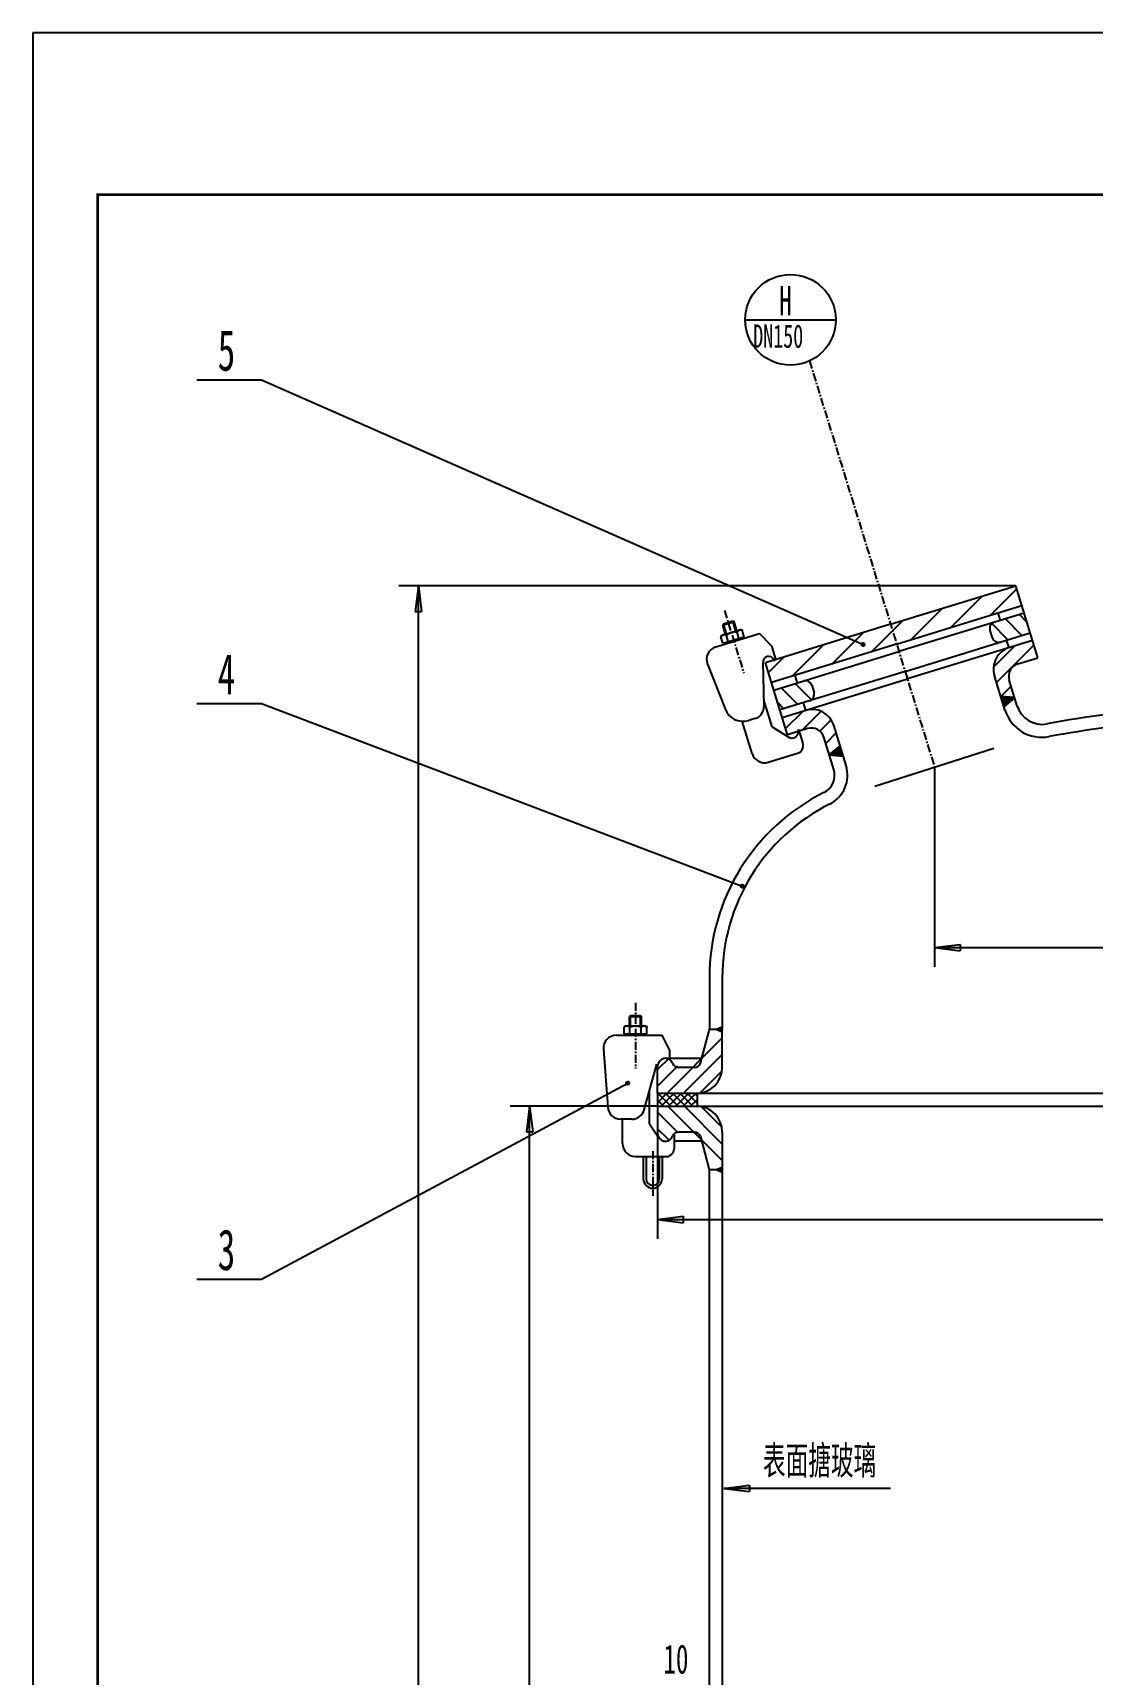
# Model space of a CAD drawing. Extents: x -841 to 590, y -221 to 620.
# Drawn here: x -4 to 159.6, y 366.4 to 619.9 of the extents above; entities that cross this region are included whole.
import ezdxf

# ---------------------------------------------------------------- set-up
doc = ezdxf.new("R2010")
doc.units = 0
doc.header["$MEASUREMENT"] = 0
doc.linetypes.add('CENTER', pattern=[2, 1.25, -0.25, 0.25, -0.25])
doc.layers.get('0').update_dxf_attribs({"linetype": 'CONTINUOUS'})
for name, color, linetype in [('1', 1, 'CONTINUOUS'), ('2', 7, 'CENTER'), ('4', 7, 'CONTINUOUS'), ('5', 7, 'CONTINUOUS'), ('K1', 4, 'CONTINUOUS')]:
    doc.layers.add(name, color=color, linetype=linetype)
doc.styles.add('HZ', font='txt', dxfattribs={"width": 0.5, "bigfont": 'hzfs'})
doc.styles.get("Standard").update_dxf_attribs({"font": 'txt', "width": 0.35})
doc.dimstyles.get("Standard").update_dxf_attribs({"dimtxt": 0.18, "dimasz": 0.18, "dimexe": 0.18, "dimexo": 0.0625, "dimgap": 0.09, "dimtad": 0, "dimtih": 1, "dimtoh": 1, "dimdec": 4, "dimzin": 0, "dimdsep": 46, "dimtxsty": 'Standard', "dimcen": 0.09, "dimadec": 0, "dimazin": 0, "dimtfac": 1, "dimtdec": 4, "dimtofl": 0, "dimtmove": 0, "dimatfit": 3, "dimfxl": 1, "dimtolj": 1, "dimtzin": 0, "dimarcsym": 0})

# ---------------------------------------------------------------- blocks, each defined once
blk = doc.blocks.new('*D12')
at = {"layer": '1'}
for p, q in [((-521.174608, 445.161168), (-521.211088, 445.197648)), ((-521.188144, 445.166686), (-521.120082, 445.234748)), ((-521.031356, 445.102769), (-521.150809, 445.222222)), ((-521.127865, 445.142112), (-520.97683, 445.293148)), ((-520.888104, 445.04437), (-521.09053, 445.246796)), ((-521.067586, 445.117539), (-520.833578, 445.351547)), ((-520.744852, 444.98597), (-521.030251, 445.27137)), ((-521.007307, 445.092965), (-520.690326, 445.409946)), ((-520.6016, 444.927571), (-520.969972, 445.295943)), ((-520.947028, 445.068391), (-520.547074, 445.468345)), ((-520.458348, 444.869172), (-520.909693, 445.320517)), ((-520.886749, 445.043817), (-520.403822, 445.526744)), ((-520.315096, 444.810773), (-520.849414, 445.345091)), ((-520.82647, 445.019243), (-520.299564, 445.54615)), ((-520.299564, 444.880093), (-520.789135, 445.369665)), ((-520.766191, 444.99467), (-520.299564, 445.461297)), ((-520.299564, 444.964946), (-520.728856, 445.394238)), ((-520.705912, 444.970096), (-520.299564, 445.376444)), ((-520.299564, 445.049799), (-520.668577, 445.418812)), ((-520.645633, 444.945522), (-520.299564, 445.291592)), ((-520.299564, 445.134652), (-520.608298, 445.443386)), ((-520.585354, 444.920948), (-520.299564, 445.206739)), ((-520.299564, 445.219504), (-520.548019, 445.46796)), ((-520.525075, 444.896375), (-520.299564, 445.121886)), ((-520.299564, 445.304357), (-520.48774, 445.492534)), ((-520.464796, 444.871801), (-520.299564, 445.037033)), ((-520.299564, 445.38921), (-520.427461, 445.517107)), ((-520.404517, 444.847227), (-520.299564, 444.95218)), ((-520.299564, 445.474063), (-520.367182, 445.541681)), ((-520.344238, 444.822653), (-520.299564, 444.867327)), ((-520.299564, 445.558916), (-520.306903, 445.566255))]:
    blk.add_line(p, q, dxfattribs=at)
blk = doc.blocks.new('*D13')
at = {"layer": '1'}
for p, q in [((-521.174608, 466.8926), (-521.211088, 466.856119)), ((-521.188144, 466.887081), (-521.120082, 466.819019)), ((-521.031356, 466.950999), (-521.150809, 466.831545)), ((-521.127865, 466.911655), (-520.97683, 466.76062)), ((-520.888104, 467.009398), (-521.09053, 466.806972)), ((-521.067586, 466.936229), (-520.833578, 466.702221)), ((-520.744852, 467.067797), (-521.030251, 466.782398)), ((-521.007307, 466.960803), (-520.690326, 466.643822)), ((-520.6016, 467.126196), (-520.969972, 466.757824)), ((-520.947028, 466.985376), (-520.547074, 466.585422)), ((-520.458348, 467.184595), (-520.909693, 466.73325)), ((-520.886749, 467.00995), (-520.403822, 466.527023)), ((-520.315096, 467.242994), (-520.849414, 466.708677)), ((-520.82647, 467.034524), (-520.299564, 466.507617)), ((-520.299564, 467.173674), (-520.789135, 466.684103)), ((-520.766191, 467.059098), (-520.299564, 466.59247)), ((-520.299564, 467.088821), (-520.728856, 466.659529)), ((-520.705912, 467.083672), (-520.299564, 466.677323)), ((-520.299564, 467.003969), (-520.668577, 466.634955)), ((-520.645633, 467.108245), (-520.299564, 466.762176)), ((-520.299564, 466.919116), (-520.608298, 466.610381)), ((-520.585354, 467.132819), (-520.299564, 466.847029)), ((-520.299564, 466.834263), (-520.548019, 466.585808)), ((-520.525075, 467.157393), (-520.299564, 466.931882)), ((-520.299564, 466.74941), (-520.48774, 466.561234)), ((-520.464796, 467.181967), (-520.299564, 467.016734)), ((-520.299564, 466.664557), (-520.427461, 466.53666)), ((-520.404517, 467.206541), (-520.299564, 467.101587)), ((-520.299564, 466.579705), (-520.367182, 466.512086)), ((-520.344238, 467.231114), (-520.299564, 467.18644)), ((-520.299564, 466.494852), (-520.306903, 466.487512))]:
    blk.add_line(p, q, dxfattribs=at)
blk = doc.blocks.new('*D14')
at = {"layer": '4'}
for p, q in [((-527.223008, 451.026884), (-530.289637, 454.093512)), ((-528.653262, 455.002722), (-520.289637, 446.639097)), ((-526.131839, 455.026884), (-520.289637, 449.184681)), ((-523.586255, 455.026884), (-520.366466, 451.807094)), ((-528.515081, 449.773372), (-530.289637, 451.547928))]:
    blk.add_line(p, q, dxfattribs=at)
blk = doc.blocks.new('*D15')
at = {"layer": '4'}
for p, q in [((-528.653262, 457.224404), (-520.289637, 465.588029)), ((-528.515081, 462.453754), (-530.289637, 460.679198)), ((-526.131839, 457.200242), (-520.289637, 463.042445)), ((-527.223008, 461.200242), (-530.289637, 458.133614)), ((-523.586255, 457.200242), (-520.366466, 460.420032))]:
    blk.add_line(p, q, dxfattribs=at)
blk = doc.blocks.new('*D16')
at = {"layer": '5'}
for p, q in [((-530.289637, 455.578116), (-528.840869, 457.026884)), ((-530.289637, 456.709487), (-529.97224, 457.026884)), ((-528.231897, 455.026884), (-530.231897, 457.026884)), ((-529.709498, 455.026884), (-527.709498, 457.026884)), ((-527.100526, 455.026884), (-529.100526, 457.026884)), ((-528.578127, 455.026884), (-526.578127, 457.026884)), ((-525.969156, 455.026884), (-527.969156, 457.026884)), ((-527.446756, 455.026884), (-525.446756, 457.026884)), ((-524.837785, 455.026884), (-526.837785, 457.026884)), ((-526.315386, 455.026884), (-524.315386, 457.026884)), ((-524.191961, 455.512431), (-525.706414, 457.026884)), ((-524.191961, 456.643802), (-524.575043, 457.026884)), ((-529.363268, 455.026884), (-530.289637, 455.953252)), ((-525.184015, 455.026884), (-524.191961, 456.018938))]:
    blk.add_line(p, q, dxfattribs=at)
blk = doc.blocks.new('*D23')
at = {"layer": '1'}
for p, q in [((-503.554842, 509.304912), (-502.470641, 510.389112)), ((-503.023234, 509.245774), (-503.410321, 509.632861)), ((-503.300313, 509.276597), (-502.058762, 510.518148)), ((-502.704989, 509.210371), (-503.253604, 509.758986)), ((-502.386743, 509.174968), (-503.096887, 509.885112)), ((-503.045785, 509.248283), (-501.992205, 510.301863)), ((-502.068498, 509.139566), (-502.94017, 510.011237)), ((-502.791257, 509.219968), (-501.925648, 510.085577)), ((-501.750252, 509.104163), (-502.783452, 510.137363)), ((-501.693085, 509.329839), (-502.626735, 510.263488)), ((-502.536729, 509.191653), (-501.859091, 509.869292)), ((-501.818815, 509.738411), (-502.470018, 510.389614)), ((-501.944544, 510.146983), (-502.313301, 510.515739)), ((-502.282201, 509.163339), (-501.792533, 509.653006)), ((-502.070273, 510.555555), (-502.156583, 510.641865)), ((-503.659725, 509.316579), (-503.723756, 509.38061)), ((-503.34148, 509.281177), (-503.567038, 509.506735)), ((-502.027673, 509.135024), (-501.725976, 509.436721)), ((-501.773145, 509.10671), (-501.659419, 509.220435))]:
    blk.add_line(p, q, dxfattribs=at)
blk = doc.blocks.new('*D24')
at = {"layer": '1'}
for p, q in [((-477.244494, 518.19516), (-477.221642, 518.315063)), ((-475.508212, 517.829025), (-477.232983, 518.157754)), ((-475.702785, 517.662509), (-477.166426, 517.941468)), ((-477.118765, 517.786588), (-477.021128, 518.298867)), ((-475.897358, 517.495993), (-477.099869, 517.725183)), ((-476.091931, 517.329477), (-477.033311, 517.508897)), ((-476.993035, 517.378016), (-476.820615, 518.282672)), ((-476.286505, 517.162961), (-476.966754, 517.292612)), ((-476.867306, 516.969444), (-476.620101, 518.266477)), ((-475.313639, 517.995541), (-476.819818, 518.282608)), ((-476.693151, 516.814953), (-476.419588, 518.250281)), ((-476.449869, 517.023154), (-476.219075, 518.234086)), ((-476.206588, 517.231355), (-476.018561, 518.217891)), ((-475.963306, 517.439555), (-475.818048, 518.201695)), ((-475.720024, 517.647756), (-475.617534, 518.1855)), ((-475.476743, 517.855957), (-475.417021, 518.169305)), ((-475.233461, 518.064158), (-475.216507, 518.153109)), ((-476.481078, 516.996445), (-476.900197, 517.076326)), ((-476.675651, 516.829929), (-476.83364, 516.860041))]:
    blk.add_line(p, q, dxfattribs=at)
blk = doc.blocks.new('*D27')
at = {"layer": '5'}
for p, q in [((-520.050001, 395.993601), (-516.080889, 396.48974)), ((-494.293552, 395.993601), (-520.050001, 395.993601)), ((-520.050001, 395.993601), (-516.080889, 395.497463)), ((-516.080889, 396.48974), (-516.080889, 395.497463))]:
    blk.add_line(p, q, dxfattribs=at)
blk = doc.blocks.new('*D30')
at = {"layer": '5'}
for p, q in [((-487.516074, 507.416923), (-487.516074, 476.537057)), ((-392.221116, 507.166225), (-392.221116, 476.537057)), ((-487.516074, 479.537057), (-483.546962, 480.033196)), ((-487.516074, 479.537057), (-392.221116, 479.537057)), ((-487.516074, 479.537057), (-483.546962, 479.040918)), ((-483.546962, 480.033196), (-483.546962, 479.040918)), ((-392.221116, 479.537057), (-396.190227, 480.033196)), ((-396.190227, 480.033196), (-396.190227, 479.040918)), ((-392.221116, 479.537057), (-396.190227, 479.040918))]:
    blk.add_line(p, q, dxfattribs=at)
at = {"layer": '5', "width": 0.63}
blk.add_text('%%C480', height=4.5, dxfattribs=at).set_placement((-444.868595, 480.537057))
blk = doc.blocks.new('*D31')
at = {"layer": '4'}
for p, q in [((-484.999081, 528.992044), (-480.162698, 533.828426)), ((-478.8705, 530.877984), (-474.815381, 534.933103)), ((-497.256243, 525.220163), (-492.419861, 530.056545)), ((-491.127662, 527.106103), (-486.29128, 531.942485)), ((-503.384824, 523.334222), (-498.548442, 528.170604)), ((-509.513405, 521.448282), (-504.677023, 526.284664)), ((-513.179544, 522.024784), (-510.805604, 524.398723))]:
    blk.add_line(p, q, dxfattribs=at)
blk = doc.blocks.new('*D32')
at = {"layer": '4'}
for p, q in [((-474.011057, 527.751172), (-476.571288, 530.311404)), ((-473.237698, 529.806241), (-474.408434, 530.976976)), ((-476.173911, 527.085599), (-478.660508, 529.572196)), ((-506.494918, 517.808626), (-509.014108, 520.327816)), ((-510.779585, 516.436439), (-511.762241, 517.419095)), ((-508.616731, 517.102012), (-511.176962, 519.662244))]:
    blk.add_line(p, q, dxfattribs=at)
blk = doc.blocks.new('*D33')
at = {"layer": '4'}
for p, q in [((-478.403261, 522.859941), (-475.130686, 526.132516)), ((-477.949292, 520.485483), (-472.153091, 526.281684)), ((-477.28372, 518.322628), (-475.683575, 519.922773)), ((-510.517254, 513.373366), (-507.816452, 516.074167)), ((-507.962566, 513.099626), (-505.022264, 516.039928)), ((-505.249504, 512.984261), (-503.495549, 514.738216)), ((-504.32448, 511.080858), (-502.724335, 512.681003))]:
    blk.add_line(p, q, dxfattribs=at)
blk = doc.blocks.new('*D34')
at = {"layer": '5'}
for p, q in [((-530.289637, 450.842374), (-530.289637, 434.531573)), ((-350.309491, 450.826884), (-350.309491, 434.531573)), ((-530.289637, 437.531573), (-526.320525, 438.027712)), ((-530.289637, 437.531573), (-350.309491, 437.531573)), ((-530.289637, 437.531573), (-526.320525, 437.035434)), ((-526.320525, 438.027712), (-526.320525, 437.035434)), ((-350.309491, 437.531573), (-354.278602, 438.027712)), ((-354.278602, 438.027712), (-354.278602, 437.035434)), ((-350.309491, 437.531573), (-354.278602, 437.035434))]:
    blk.add_line(p, q, dxfattribs=at)
at = {"layer": '5', "width": 0.63}
blk.add_text('%%C900', height=4.5, dxfattribs=at).set_placement((-445.299564, 438.531573))
blk = doc.blocks.new('*D43')
at = {"layer": '5'}
for p, q in [((-378.159631, 219.797155), (-378.159631, 247.041849)), ((-478.335239, 244.041849), (-378.159631, 244.041849)), ((-378.159631, 244.041849), (-382.128743, 244.537988)), ((-382.128743, 244.537988), (-382.128743, 243.54571)), ((-378.159631, 244.041849), (-382.128743, 243.54571))]:
    blk.add_line(p, q, dxfattribs=at)
blk = doc.blocks.new('*D44')
at = {"layer": '5'}
for p, q in [((-496.163487, 138.086202), (-496.163487, 116.298289)), ((-496.163487, 119.298289), (-492.194375, 119.794428)), ((-496.163487, 119.298289), (-406.393186, 119.298289)), ((-496.163487, 119.298289), (-492.194375, 118.80215)), ((-492.194375, 119.794428), (-492.194375, 118.80215))]:
    blk.add_line(p, q, dxfattribs=at)
at = {"layer": '5', "width": 0.63}
blk.add_text('%%C560', height=4.5, dxfattribs=at).set_placement((-441.31662, 120.298289))
blk = doc.blocks.new('*D45')
at = {"layer": '5'}
for p, q in [((-530.289637, 455.026884), (-553.041571, 455.026884)), ((-550.041571, 455.026884), (-550.53771, 451.057772)), ((-550.041571, 138.086202), (-550.041571, 455.026884)), ((-550.041571, 455.026884), (-549.545432, 451.057772)), ((-550.53771, 451.057772), (-549.545432, 451.057772))]:
    blk.add_line(p, q, dxfattribs=at)
blk = doc.blocks.new('*D46')
at = {"layer": '5'}
for p, q in [((-474.967418, 535.427163), (-570.23349, 535.427163)), ((-567.23349, 535.427163), (-567.729629, 531.458051)), ((-567.23349, 138.086202), (-567.23349, 535.427163)), ((-567.23349, 535.427163), (-566.737351, 531.458051)), ((-567.729629, 531.458051), (-566.737351, 531.458051))]:
    blk.add_line(p, q, dxfattribs=at)
blk = doc.blocks.new('*D47')
at = {"layer": '5'}
for p, q in [((-569.671715, 331.908914), (-569.665746, 331.903794)), ((-569.665746, 331.903794), (-569.623965, 331.867959)), ((-569.623965, 331.867959), (-569.51056, 331.77069)), ((-569.51056, 331.77069), (-569.289719, 331.581273)), ((-569.289719, 331.581273), (-568.954269, 331.28022)), ((-568.954269, 331.28022), (-568.611601, 330.892964)), ((-568.448724, 330.006484), (-568.845347, 329.573767)), ((-568.611601, 330.892964), (-568.397743, 330.456165)), ((-568.397743, 330.456165), (-568.448724, 330.006484)), ((-570.487041, 328.375831), (-570.587282, 328.000039)), ((-570.587282, 328.000039), (-570.432875, 327.652417)), ((-570.059844, 328.762686), (-570.487041, 328.375831)), ((-570.432875, 327.652417), (-570.149657, 327.354336)), ((-570.149657, 327.354336), (-569.863467, 327.127173)), ((-569.4475, 329.160583), (-570.059844, 328.762686)), ((-569.863467, 327.127173), (-569.67405, 326.984891)), ((-568.845347, 329.573767), (-569.4475, 329.160583)), ((-569.67405, 326.984891), (-569.535827, 326.881065)), ((-569.576782, 326.911828), (-569.540946, 326.88491))]:
    blk.add_line(p, q, dxfattribs=at)

msp = doc.modelspace()

# ---------------------------------------------------------------- linework, layer by layer
for p, q in [((-3.97165, 619.92756), (-3.97165, -221.07244)), ((590.02835, 619.92756), (-3.97165, 619.92756)), ((103.17089, 527.07923), (102.69249, 528.6343)), ((104.6152, 527.52356), (104.1368, 529.07862)), ((88.34799, 466.51777), (88.34799, 468.14476)), ((89.85911, 466.51777), (89.85911, 468.14476))]:
    msp.add_line(p, q)
at = {"layer": '1'}
for p, q in [((128.49399, 528.57275), (147.83104, 534.52331)), ((151.25325, 523.40245), (147.83104, 534.52331)), ((129.43516, 525.51429), (148.77222, 531.46485)), ((149.13038, 530.30096), (129.79333, 524.35039)), ((145.43499, 529.28683), (145.11664, 530.32135)), ((102.31775, 526.81678), (105.46833, 527.78602)), ((102.59249, 528.44543), (104.32566, 528.97863)), ((102.69249, 528.6343), (102.59249, 528.44543)), ((103.02646, 527.0348), (102.59249, 528.44543)), ((102.69249, 528.6343), (104.1368, 529.07862)), ((104.1368, 529.07862), (104.32566, 528.97863)), ((104.75963, 527.568), (104.32566, 528.97863)), ((105.46833, 527.78602), (105.59415, 527.64686)), ((105.89962, 526.6539), (105.59415, 527.64686)), ((128.49399, 528.57275), (109.15694, 522.62218)), ((143.84974, 527.62967), (144.20268, 526.48275)), ((101.49176, 525.06072), (108.229, 527.13336)), ((102.31775, 526.81678), (102.29191, 526.63096)), ((102.59739, 525.638), (102.29191, 526.63096)), ((102.59739, 525.638), (105.89962, 526.6539)), ((102.88068, 525.488), (102.81404, 525.70465)), ((105.74962, 526.37061), (102.88068, 525.488)), ((103.42295, 525.89198), (103.13413, 526.83078)), ((105.07406, 526.39993), (104.78525, 527.33873)), ((105.68297, 526.58725), (105.74962, 526.37061)), ((110.08691, 525.23054), (108.229, 527.13336)), ((110.0882, 525.22922), (110.71076, 523.20554)), ((129.43516, 525.51429), (110.09811, 519.56372)), ((130.7345, 521.29193), (150.07156, 527.2425)), ((150.42972, 526.0786), (131.09267, 520.12803)), ((146.73433, 525.06448), (146.41598, 526.09899)), ((100.21698, 522.42131), (102.92507, 515.4899)), ((108.95151, 515.96094), (108.79706, 522.62514)), ((112.57915, 511.50131), (109.15694, 522.62218)), ((110.45628, 518.39982), (129.79333, 524.35039)), ((148.15217, 522.44815), (151.25325, 523.40245)), ((130.7345, 521.29193), (111.39745, 515.34136)), ((111.75562, 514.17747), (131.09267, 520.12803)), ((114.08248, 519.63877), (113.76413, 520.67328)), ((146.15155, 515.34938), (144.53497, 520.60264)), ((148.06309, 515.93762), (146.82886, 519.94838)), ((116.32515, 519.15957), (116.67809, 518.01264)), ((147.66143, 517.24284), (145.51554, 517.41616)), ((147.66143, 517.24284), (146.00509, 515.82534)), ((110.20542, 512.74237), (108.93003, 516.88811)), ((115.38182, 515.41641), (115.06347, 516.45092)), ((107.11551, 508.5917), (105.5794, 513.5849)), ((107.54013, 514.00301), (106.6015, 513.71425)), ((110.20542, 512.74237), (112.65558, 511.16769)), ((115.68023, 512.45561), (112.57915, 511.50131)), ((114.28726, 512.29305), (114.94004, 510.17114)), ((121.62603, 506.73404), (119.70919, 512.96304)), ((119.7145, 506.1458), (118.18001, 511.1323)), ((119.01258, 508.42676), (120.68976, 509.77656)), ((109.61518, 507.26819), (114.14006, 508.66023)), ((119.01258, 508.42676), (121.17931, 508.18573)), ((126.07282, 503.56244), (144.45258, 509.4511)), ((100.50882, 473.96307), (100.50882, 465.96307)), ((102.50882, 473.96307), (102.50882, 465.96307)), ((87.4554, 466.51777), (87.37607, 466.34777)), ((87.4554, 466.51777), (90.7517, 466.51777)), ((88.34799, 468.14476), (88.19688, 467.99365)), ((88.19688, 466.51777), (88.19688, 467.99365)), ((88.19688, 467.99365), (90.01022, 467.99365)), ((88.34799, 468.14476), (89.85911, 468.14476)), ((89.85911, 468.14476), (90.01022, 467.99365)), ((90.01022, 466.51777), (90.01022, 467.99365)), ((90.7517, 466.51777), (90.83103, 466.34777)), ((86.14957, 465.08221), (93.19842, 465.08221)), ((87.37607, 465.30888), (87.37607, 466.34777)), ((87.37607, 465.30888), (90.83103, 465.30888)), ((87.60273, 465.08221), (87.60273, 465.30888)), ((90.60437, 465.08221), (87.60273, 465.08221)), ((88.23981, 465.30888), (88.23981, 466.2911)), ((89.96729, 465.30888), (89.96729, 466.2911)), ((90.60437, 465.30888), (90.60437, 465.08221)), ((90.83103, 465.30888), (90.83103, 466.34777)), ((94.41469, 462.71721), (93.19842, 465.08221)), ((99.14124, 460.79704), (100.50882, 465.96307)), ((102.50882, 465.96307), (100.50882, 465.96307)), ((102.50882, 466.34952), (101.56087, 465.96307)), ((102.50882, 465.57663), (101.56087, 465.96307)), ((102.50882, 460.12304), (102.50882, 465.96307)), ((84.15505, 462.93433), (84.81941, 453.97424)), ((93.70882, 461.52304), (99.39158, 461.52304)), ((94.41553, 461.48435), (94.41553, 462.71557)), ((90.43584, 453.5797), (92.41577, 460.60625)), ((92.50882, 456.12304), (92.50882, 460.32304)), ((98.19586, 460.12304), (95.75821, 460.12304)), ((91.28614, 451.41182), (91.28614, 456.59732)), ((92.50882, 456.12304), (92.50882, 449.93853)), ((92.50882, 456.12304), (272.48897, 456.12304)), ((92.50882, 454.12304), (272.48897, 454.12304)), ((98.6065, 456.12423), (98.6065, 454.12184)), ((88.5108, 452.12213), (86.81394, 452.12213)), ((87.11236, 448.3532), (87.11236, 452.12213)), ((91.28614, 451.41182), (92.70778, 449.26128)), ((95.05541, 449.78214), (95.05541, 447.56209)), ((98.19586, 450.12304), (95.75821, 450.12304)), ((99.14124, 449.44903), (100.49889, 444.283)), ((102.50882, 450.12304), (102.50882, 444.66945)), ((89.11236, 446.3532), (93.84652, 446.3532)), ((90.31027, 446.31914), (90.31027, 442.90702)), ((90.73527, 446.31914), (90.73527, 442.90702)), ((92.77527, 446.28969), (92.77527, 442.90702)), ((93.20027, 446.31914), (93.20027, 442.90702)), ((99.39158, 448.72304), (95.05541, 448.72304)), ((102.50882, 444.283), (100.49889, 444.283)), ((100.49889, 444.283), (100.49889, 254.321)), ((102.50882, 444.66945), (101.56087, 444.283)), ((102.50882, 443.89655), (101.56087, 444.283)), ((102.49889, 444.6654), (102.49889, 254.321))]:
    msp.add_line(p, q, dxfattribs=at)
for centre, radius, start, end in [((104.41027, 525.62013), 1.75903, 77.691514, 136.508486), ((105.28568, 527.1808), 0.52476, 51.714666, 162.485334), ((144.80551, 527.92379), 1, 107.104635, 197.104635), ((102.07985, 523.14913), 2, 107.1, 201.340537), ((102.80901, 526.41888), 0.52476, 51.714666, 162.485334), ((145.15845, 526.77687), 1, 197.104635, 287.104635), ((147.88016, 521.63206), 3.5, 107.104635, 197.104635), ((109.64729, 522.75825), 0.86058, 21.129669, 188.897943), ((110.56752, 523.16148), 0.14986, 218.359875, 17.1), ((148.7404, 520.53661), 2, 107.104635, 197.104635), ((115.36938, 518.86545), 1, 17.104635, 107.104635), ((115.72232, 517.71853), 1, 287.104635, 17.104635), ((105.71937, 516.58163), 3, 201.340537, 287.1), ((106.95205, 515.9146), 2, 287.1, 1.327663), ((116.364, 511.93363), 3.5, 17.104635, 107.104635), ((151.88617, 517.11409), 6, 197.104635, 280.630457), ((151.88617, 517.11409), 4, 197.104635, 280.630457), ((182.50882, 353.96307), 162, 94.012499, 100.630457), ((113.2363, 512.07127), 1.0741, 237.271751, 11.916084), ((116.26847, 510.54407), 2, 17.104635, 107.104635), ((182.50882, 353.96307), 160, 94.28935, 100.630457), ((113.7846, 509.81568), 1.20889, 287.1, 17.1), ((109.02709, 509.17978), 2, 197.1, 287.1), ((116.84719, 505.26345), 3, 296.58181, 17.104635), ((116.84719, 505.26345), 5, 296.58181, 17.104635), ((132.50882, 473.96307), 32, 116.58181, 180), ((132.50882, 473.96307), 30, 116.58181, 180), ((87.80794, 465.99301), 0.52476, 34.614666, 145.385334), ((89.10355, 464.75874), 1.75903, 60.591514, 119.408486), ((90.39916, 465.99301), 0.52476, 34.614666, 145.385334), ((86.14957, 463.08221), 2, 90, 184.240537), ((93.70882, 460.32304), 1.2, 21.323686, 180), ((95.75821, 461.12304), 1, 201.323686, 270), ((98.19586, 461.12304), 1, 270, 340.974394), ((98.50882, 460.12304), 4, 270, 0), ((86.81394, 454.12213), 2, 184.240537, 270), ((98.50882, 450.12304), 4, 0, 90), ((88.5108, 454.12213), 2, 270, 344.2633), ((93.70882, 449.92304), 1.2, 180, 338.676314), ((95.75821, 449.12304), 1, 90, 158.676314), ((98.19586, 449.12304), 1, 19.025606, 90), ((89.11236, 448.3532), 2, 180, 270), ((93.84652, 447.56209), 1.20889, 270, 0), ((91.75527, 442.90702), 1.445, 180, 0), ((91.75527, 442.90702), 1.02, 180, 0)]:
    msp.add_arc(centre, radius, start, end, dxfattribs=at)
at = {"layer": '2'}
for p, q in [((115.97696, 569.24828), (135.28238, 506.51307)), ((102.84352, 530.71292), (105.82606, 521.01804)), ((89.10355, 470.08708), (89.10355, 459.94379)), ((91.75527, 447.20611), (91.75527, 440.28135))]:
    msp.add_line(p, q, dxfattribs=at)
at = {"layer": '5'}
for p, q in [((106.03499, 575.60003), (120.03499, 575.60003)), ((21.33308, 566.34045), (31.33308, 566.34045)), ((31.33308, 566.34045), (124.23768, 525.45538)), ((21.33308, 516.3276), (31.33308, 516.3276)), ((31.33308, 516.3276), (105.57511, 488.13025)), ((31.33308, 427.41585), (87.89478, 457.6808)), ((21.33308, 427.41585), (31.33308, 427.41585))]:
    msp.add_line(p, q, dxfattribs=at)
for centre, radius in [((113.03499, 575.60003), 7), ((124.23768, 525.45538), 0.25), ((105.57511, 488.13025), 0.25), ((87.89478, 457.6808), 0.25)]:
    msp.add_circle(centre, radius, dxfattribs=at)
at = {"layer": 'K1', "const_width": 0.4}
msp.add_lwpolyline([(6.02835, -211.07244), (6.02835, 594.92756), (580.02835, 594.92756), (580.02835, -211.07244)], close=True, dxfattribs=at)

# ---------------------------------------------------------------- block references
at = {"layer": '1'}
for name in ['*D24', '*D23', '*D13', '*D12']:
    msp.add_blockref(name, (622.79846, -0.90385), dxfattribs=at)
at = {"layer": '4'}
for name in ['*D31', '*D32', '*D33', '*D15', '*D14']:
    msp.add_blockref(name, (622.79846, -0.90385), dxfattribs=at)
at = {"layer": '5'}
for name in ['*D46', '*D45', '*D16', '*D27']:
    msp.add_blockref(name, (622.79846, -0.90385), dxfattribs=at)

# ---------------------------------------------------------------- texts
at = {"layer": '5', "width": 0.63}
for s, height, p in [('H', 4.5, (111.2904, 576.29695)), ('5', 6.3, (24.58308, 567.74045)), ('DN150', 3.6, (107.28808, 571.2806)), ('4', 6.3, (24.58308, 517.7276)), ('3', 6.3, (24.58308, 428.81585)), ('10', 4.5, (93.41779, 366.48295))]:
    msp.add_text(s, height=height, dxfattribs=at).set_placement(p)
at = {"layer": '5', "style": 'HZ', "width": 0.7}
msp.add_text('表面搪玻璃', height=5, dxfattribs=at).set_placement((108.78498, 396.7448))

# ---------------------------------------------------------------- dimensions: what is measured, and where the dimension line sits
at = {"layer": '5'}
for base, p1, p2, text, picture, middle in [((55.56497, 335.85283), (69.75689, 137.18235), (147.83104, 534.52331), '1936', '*D44', (54.56497, 330.85283)), ((332.78466, 330.12304), (187.01152, 206.12304), (314.29476, 454.12304), '1240', '*D47', (331.78466, 325.12304)), ((72.75689, 295.65269), (108.63497, 137.18235), (92.50882, 454.12304), '1540', '*D43', (71.75689, 290.65269))]:
    dim = msp.add_linear_dim(base=base, p1=p1, p2=p2, angle=90, text=text, dimstyle='Standard', dxfattribs=at)
    dim.commit()
    dim.dimension.update_dxf_attribs({"geometry": picture, "text_midpoint": middle, "insert": (622.79846, -0.90385)})
for base, p1, p2, text, picture, middle in [((182.92986, 478.63321), (135.28238, 506.51307), (230.57734, 506.26238), '`480', '*D30', (177.92986, 479.63321)), ((182.49889, 436.62772), (92.50882, 449.93853), (272.48897, 449.92304), '`900', '*D34', (177.49889, 437.62772))]:
    dim = msp.add_linear_dim(base=base, p1=p1, p2=p2, text=text, dimstyle='Standard', dxfattribs=at)
    dim.commit()
    dim.dimension.update_dxf_attribs({"geometry": picture, "text_midpoint": middle, "insert": (622.79846, -0.90385)})

doc.saveas('drawing.dxf')
